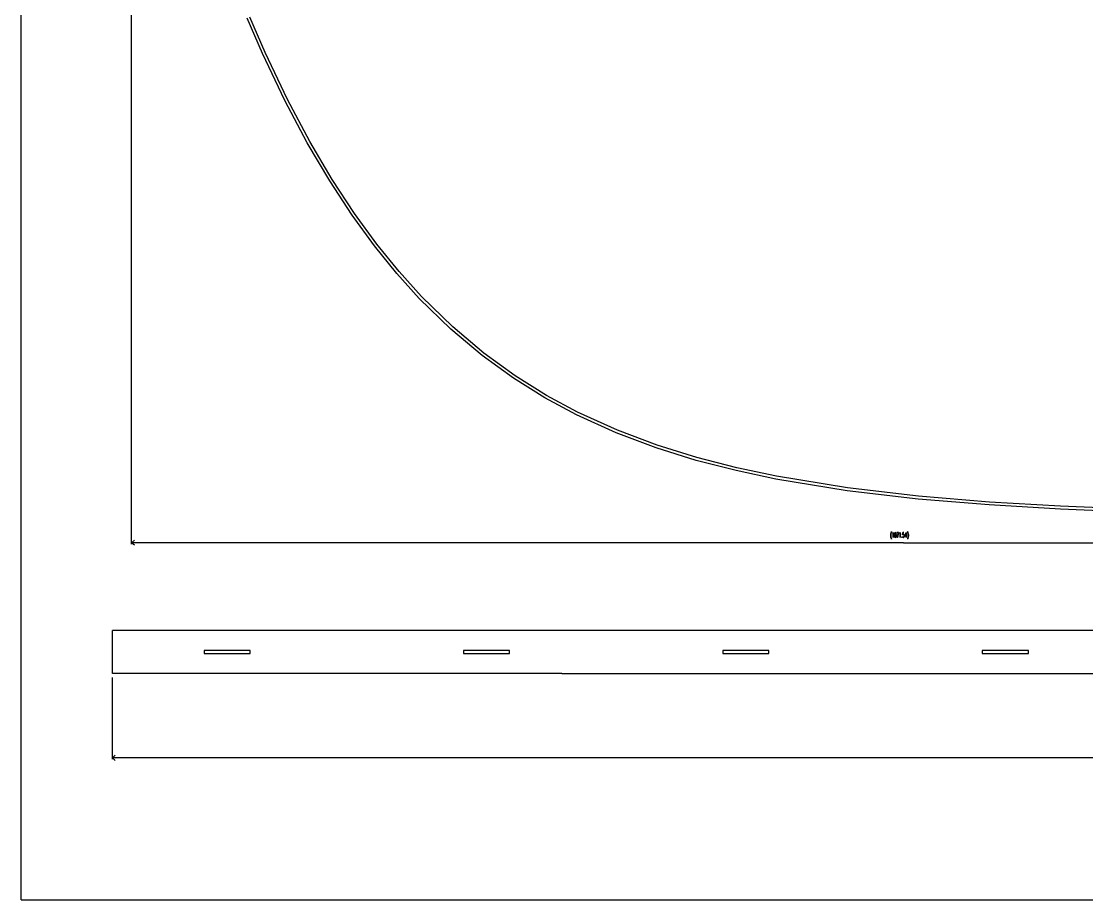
# Model space of a CAD drawing. Header units: millimetres. Extents: x 0 to 2440, y 0 to 1220.
# Drawn here: x 0 to 739, y 0 to 609 of the extents above; entities that cross this region are included whole.
import ezdxf

# ---------------------------------------------------------------- set-up
doc = ezdxf.new("R2010")
doc.units = ezdxf.units.MM

msp = doc.modelspace()

# ---------------------------------------------------------------- linework, layer by layer
at = {"color": 7, "linetype": 'Continuous'}
for p, q in [((0, 0), (0, 1220)), ((76.52, 246.68), (76.52, 899.58)), ((78.51, 249.45), (76.52, 247.68)), ((78.51, 249.45), (76.52, 247.68)), ((78.51, 249.45), (76.52, 247.68)), ((78.51, 249.45), (76.52, 247.68)), ((78.51, 245.9), (76.52, 247.68)), ((612.29, 247.68), (76.52, 247.68)), ((78.51, 245.9), (76.52, 247.68)), ((78.51, 245.9), (76.52, 247.68)), ((78.51, 245.9), (76.52, 247.68)), ((612.29, 247.68), (1148.06, 247.68)), ((63.24, 156.81), (63.24, 186.81)), ((375.02, 186.81), (63.24, 186.81)), ((2370.47, 186.81), (375.02, 186.81)), ((126.86, 172.86), (126.86, 170.76)), ((158.86, 172.86), (126.86, 172.86)), ((126.86, 170.76), (158.86, 170.76)), ((158.86, 170.76), (158.86, 172.86)), ((306.86, 172.86), (306.86, 170.76)), ((338.86, 172.86), (306.86, 172.86)), ((306.86, 170.76), (338.86, 170.76)), ((338.86, 170.76), (338.86, 172.86)), ((486.86, 172.86), (486.86, 170.76)), ((518.86, 172.86), (486.86, 172.86)), ((486.86, 170.76), (518.86, 170.76)), ((518.86, 170.76), (518.86, 172.86)), ((666.86, 172.86), (666.86, 170.76)), ((698.86, 172.86), (666.86, 172.86)), ((666.86, 170.76), (698.86, 170.76)), ((698.86, 170.76), (698.86, 172.86)), ((375.02, 156.81), (63.24, 156.81)), ((375.02, 156.81), (2370.47, 156.81)), ((63.24, 97.38), (63.24, 154.19)), ((65.23, 100.16), (63.24, 98.38)), ((65.23, 100.16), (63.24, 98.38)), ((65.23, 100.16), (63.24, 98.38)), ((65.23, 100.16), (63.24, 98.38)), ((65.23, 96.6), (63.24, 98.38)), ((1229.35, 98.38), (63.24, 98.38)), ((65.23, 96.6), (63.24, 98.38)), ((65.23, 96.6), (63.24, 98.38)), ((65.23, 96.6), (63.24, 98.38)), ((0, 0), (2440, 0))]:
    msp.add_line(p, q, dxfattribs=at)
at = {"color": 7, "linetype": 'Continuous', "flags": 128}
for points in [[(770.39, 268.85), (721.08, 270.94), (671.76, 273.86), (622.43, 277.96), (573.07, 283.72), (523.68, 291.8), (496.01, 297.69), (468.32, 304.8), (440.63, 313.41), (412.91, 323.82), (385.19, 336.41), (363.39, 348.13), (341.6, 361.74), (319.8, 377.53), (298, 395.86), (276.21, 417.13), (260.65, 434.39), (245.1, 453.57), (229.55, 474.91), (214.01, 498.63), (198.48, 525.01), (182.95, 554.34), (167.42, 586.95), (156.75, 611.47)], [(770.46, 270.85), (721.18, 272.93), (671.9, 275.85), (622.62, 279.95), (573.34, 285.7), (524.06, 293.77), (496.46, 299.63), (468.87, 306.73), (441.27, 315.3), (413.67, 325.67), (386.08, 338.2), (364.39, 349.86), (342.71, 363.4), (321.03, 379.11), (299.35, 397.34), (277.66, 418.51), (262.17, 435.69), (246.69, 454.79), (231.2, 476.04), (215.71, 499.69), (200.22, 525.98), (184.73, 555.24), (169.25, 587.78), (158.6, 612.25)], [(603.98, 250.08), (603.95, 250.03), (603.95, 250.03), (603.78, 250.37), (603.78, 250.37), (603.6, 250.87), (603.6, 250.87), (603.42, 251.54), (603.42, 251.54), (603.34, 252.39), (603.34, 252.39), (603.34, 253.07), (603.34, 253.07), (603.42, 253.91), (603.42, 253.91), (603.6, 254.58), (603.6, 254.58), (603.78, 255.09), (603.78, 255.09), (603.95, 255.43), (603.95, 255.43), (603.98, 255.37), (603.98, 255.37), (603.81, 255.04), (603.81, 255.04), (603.64, 254.55), (603.64, 254.55), (603.46, 253.88), (603.46, 253.88), (603.38, 253.06), (603.38, 253.06), (603.38, 252.4), (603.38, 252.4), (603.46, 251.57), (603.46, 251.57), (603.64, 250.91), (603.64, 250.91), (603.81, 250.41), (603.81, 250.41), (603.98, 250.08)], [(605.01, 251.22), (604.97, 251.22), (604.97, 251.22), (604.97, 254.64), (604.97, 254.64), (604.74, 254.19), (604.74, 254.19), (604.56, 254.03), (604.56, 254.03), (604.54, 254.09), (604.54, 254.09), (604.72, 254.26), (604.72, 254.26), (604.98, 254.77), (604.98, 254.77), (605.01, 254.77), (605.01, 254.77), (605.01, 251.22)], [(607.08, 252.71), (606.99, 251.87), (606.99, 251.87), (606.81, 251.35), (606.81, 251.35), (606.54, 251.18), (606.54, 251.18), (606.36, 251.18), (606.36, 251.18), (606.09, 251.35), (606.09, 251.35), (605.91, 251.87), (605.91, 251.87), (605.82, 252.71), (605.82, 252.71), (605.82, 253.23), (605.82, 253.23), (605.91, 254.07), (605.91, 254.07), (606.09, 254.59), (606.09, 254.59), (606.36, 254.77), (606.36, 254.77), (606.54, 254.77), (606.54, 254.77), (606.81, 254.59), (606.81, 254.59), (606.99, 254.07), (606.99, 254.07), (607.08, 253.23), (607.08, 253.23), (607.08, 252.71)], [(607.04, 252.74), (607.04, 253.23), (607.04, 253.23), (606.95, 254.06), (606.95, 254.06), (606.78, 254.54), (606.78, 254.54), (606.53, 254.7), (606.53, 254.7), (606.36, 254.7), (606.36, 254.7), (606.11, 254.54), (606.11, 254.54), (605.95, 254.06), (605.95, 254.06), (605.86, 253.23), (605.86, 253.23), (605.86, 252.74), (605.86, 252.74), (605.95, 251.91), (605.95, 251.91), (606.11, 251.42), (606.11, 251.42), (606.36, 251.26), (606.36, 251.26), (606.53, 251.26), (606.53, 251.26), (606.78, 251.42), (606.78, 251.42), (606.95, 251.91), (606.95, 251.91), (607.04, 252.74)], [(608.82, 254.77), (607.93, 251.22), (607.93, 251.22), (607.9, 251.25), (607.9, 251.25), (608.75, 254.69), (608.75, 254.69), (607.57, 254.69), (607.57, 254.69), (607.57, 254.77), (607.57, 254.77), (608.82, 254.77)], [(609.84, 251.22), (609.8, 251.22), (609.8, 251.22), (609.8, 254.64), (609.8, 254.64), (609.57, 254.19), (609.57, 254.19), (609.39, 254.03), (609.39, 254.03), (609.37, 254.09), (609.37, 254.09), (609.54, 254.26), (609.54, 254.26), (609.81, 254.77), (609.81, 254.77), (609.84, 254.77), (609.84, 254.77), (609.84, 251.22)], [(610.96, 251.4), (610.84, 251.18), (610.84, 251.18), (610.73, 251.4), (610.73, 251.4), (610.84, 251.62), (610.84, 251.62), (610.96, 251.4)], [(610.9, 251.39), (610.84, 251.5), (610.84, 251.5), (610.78, 251.39), (610.78, 251.39), (610.84, 251.28), (610.84, 251.28), (610.9, 251.39)], [(612.75, 252.21), (612.66, 251.69), (612.66, 251.69), (612.48, 251.35), (612.48, 251.35), (612.21, 251.18), (612.21, 251.18), (611.94, 251.18), (611.94, 251.18), (611.68, 251.35), (611.68, 251.35), (611.58, 251.52), (611.58, 251.52), (611.49, 251.86), (611.49, 251.86), (611.53, 251.9), (611.53, 251.9), (611.62, 251.57), (611.62, 251.57), (611.7, 251.41), (611.7, 251.41), (611.95, 251.25), (611.95, 251.25), (612.2, 251.25), (612.2, 251.25), (612.46, 251.41), (612.46, 251.41), (612.62, 251.73), (612.62, 251.73), (612.71, 252.22), (612.71, 252.22), (612.71, 252.55), (612.71, 252.55), (612.62, 253.03), (612.62, 253.03), (612.46, 253.35), (612.46, 253.35), (612.2, 253.52), (612.2, 253.52), (611.95, 253.52), (611.95, 253.52), (611.7, 253.35), (611.7, 253.35), (611.57, 253.11), (611.57, 253.11), (611.67, 254.77), (611.67, 254.77), (612.55, 254.77), (612.55, 254.77), (612.55, 254.69), (612.55, 254.69), (611.7, 254.69), (611.7, 254.69), (611.62, 253.33), (611.62, 253.33), (611.68, 253.42), (611.68, 253.42), (611.94, 253.59), (611.94, 253.59), (612.21, 253.59), (612.21, 253.59), (612.48, 253.42), (612.48, 253.42), (612.66, 253.07), (612.66, 253.07), (612.75, 252.56), (612.75, 252.56), (612.75, 252.21)], [(614.54, 252.36), (614.13, 252.36), (614.13, 252.36), (614.13, 251.22), (614.13, 251.22), (614.09, 251.22), (614.09, 251.22), (614.09, 252.36), (614.09, 252.36), (613.2, 252.36), (613.2, 252.36), (614.13, 254.85), (614.13, 254.85), (614.13, 252.43), (614.13, 252.43), (614.54, 252.43), (614.54, 252.43), (614.54, 252.36)], [(614.09, 252.43), (614.09, 254.61), (614.09, 254.61), (613.28, 252.43), (613.28, 252.43), (614.09, 252.43)], [(615.6, 252.39), (615.51, 251.54), (615.51, 251.54), (615.33, 250.87), (615.33, 250.87), (615.16, 250.37), (615.16, 250.37), (614.98, 250.03), (614.98, 250.03), (614.95, 250.08), (614.95, 250.08), (615.13, 250.41), (615.13, 250.41), (615.3, 250.91), (615.3, 250.91), (615.47, 251.57), (615.47, 251.57), (615.56, 252.4), (615.56, 252.4), (615.56, 253.06), (615.56, 253.06), (615.47, 253.88), (615.47, 253.88), (615.3, 254.55), (615.3, 254.55), (615.13, 255.04), (615.13, 255.04), (614.95, 255.37), (614.95, 255.37), (614.98, 255.43), (614.98, 255.43), (615.16, 255.09), (615.16, 255.09), (615.33, 254.58), (615.33, 254.58), (615.51, 253.91), (615.51, 253.91), (615.6, 253.07), (615.6, 253.07), (615.6, 252.39)]]:
    msp.add_lwpolyline(points, dxfattribs=at)

doc.saveas('drawing.dxf')
